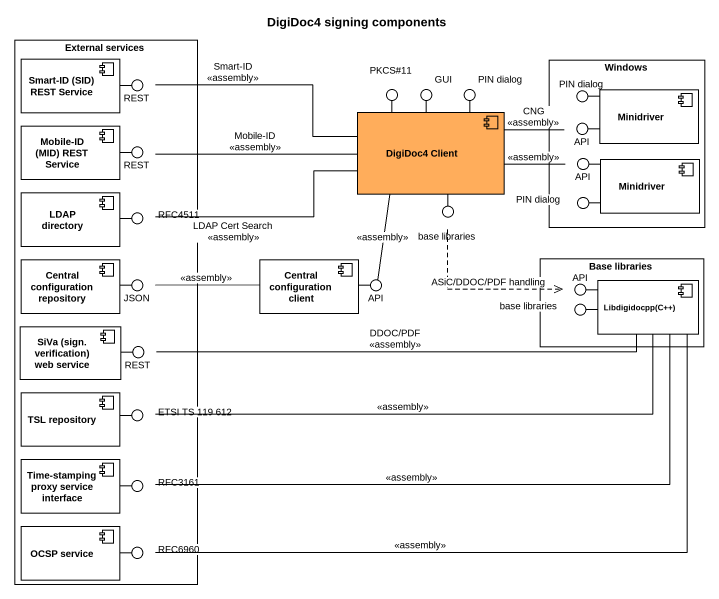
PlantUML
@startuml
title DigiDoc4 signing components
rectangle "External services" as External_services {
  component "Smart-ID (SID) REST Service" as Smart_ID_SID_REST_Service #FFFFFF
  component "Mobile-ID (MID) REST Service" as Mobile_ID_MID_REST_Service #FFFFFF
  component "LDAP directory" as LDAP_directory #FFFFFF
  component "Central configuration repository" as Central_configuration #FFFFFF
  component "SiVa (sign. verification) web service" as SiVa_sign_verification_web #FFFFFF
  component "TSL repository" as TSL_repository #FFFFFF
  component "Time-stamping proxy service interface" as Time_stamping_proxy_service #FFFFFF
  component "OCSP service" as OCSP_service #FFFFFF
}
rectangle Windows {
  component Minidriver #FFFFFF
  component "Minidriver" as Minidriver_2 #FFFFFF
}
() REST
() "PKCS#11" as PKCS_11
() GUI
() "PIN dialog" as PIN_dialog
() "PIN dialog" as PIN_dialog_2
() "REST" as REST_2
component "DigiDoc4 Client" as DigiDoc4_Client #FFAD5B
() API
() "API" as API_2
() RFC4511
() "base libraries" as base_libraries
() "PIN dialog" as PIN_dialog_3
component "Central configuration client" as Central_configuration_client #FFFFFF
rectangle "Base libraries" as Base_libraries {
  component "Libdigidocpp(C++)" as Libdigidocpp_C #FFFFFF
}
() "JSON" as JSON_
() "API" as API_3
() "API" as API_4
() "base libraries" as base_libraries_2
() "REST" as REST_3
() "ETSI TS 119 612" as ETSI_TS_119_612
() RFC3161
() RFC6960
Smart_ID_SID_REST_Service -right- REST
DigiDoc4_Client -up- PKCS_11
DigiDoc4_Client -up- GUI
DigiDoc4_Client -up- PIN_dialog
Minidriver -left- PIN_dialog_2
Mobile_ID_MID_REST_Service -right- REST_2
Minidriver -left- API
Minidriver_2 -left- API_2
LDAP_directory -right- RFC4511
DigiDoc4_Client -- base_libraries
Minidriver_2 -left- PIN_dialog_3
Central_configuration -right- JSON_
Central_configuration_client -right- API_3
Libdigidocpp_C -left- API_4
Libdigidocpp_C -left- base_libraries_2
SiVa_sign_verification_web -right- REST_3
TSL_repository -right- ETSI_TS_119_612
Time_stamping_proxy_service -right- RFC3161
OCSP_service -right- RFC6960
DigiDoc4_Client -left- REST : Smart-ID\n<<assembly>>
DigiDoc4_Client -left- REST_2 : Mobile-ID\n<<assembly>>
DigiDoc4_Client -right- API : CNG\n<<assembly>>
DigiDoc4_Client -right- API_2 : <<assembly>>
DigiDoc4_Client -left- RFC4511 : LDAP Cert Search\n<<assembly>>
DigiDoc4_Client -- API_3 : <<assembly>>
base_libraries .right.> API_4 : ASiC/DDOC/PDF handling
Central_configuration_client -left- JSON_ : <<assembly>>
Libdigidocpp_C -left- REST_3 : DDOC/PDF\n<<assembly>>
Libdigidocpp_C -left- ETSI_TS_119_612 : <<assembly>>
Libdigidocpp_C -left- RFC3161 : <<assembly>>
Libdigidocpp_C -left- RFC6960 : <<assembly>>
@enduml
